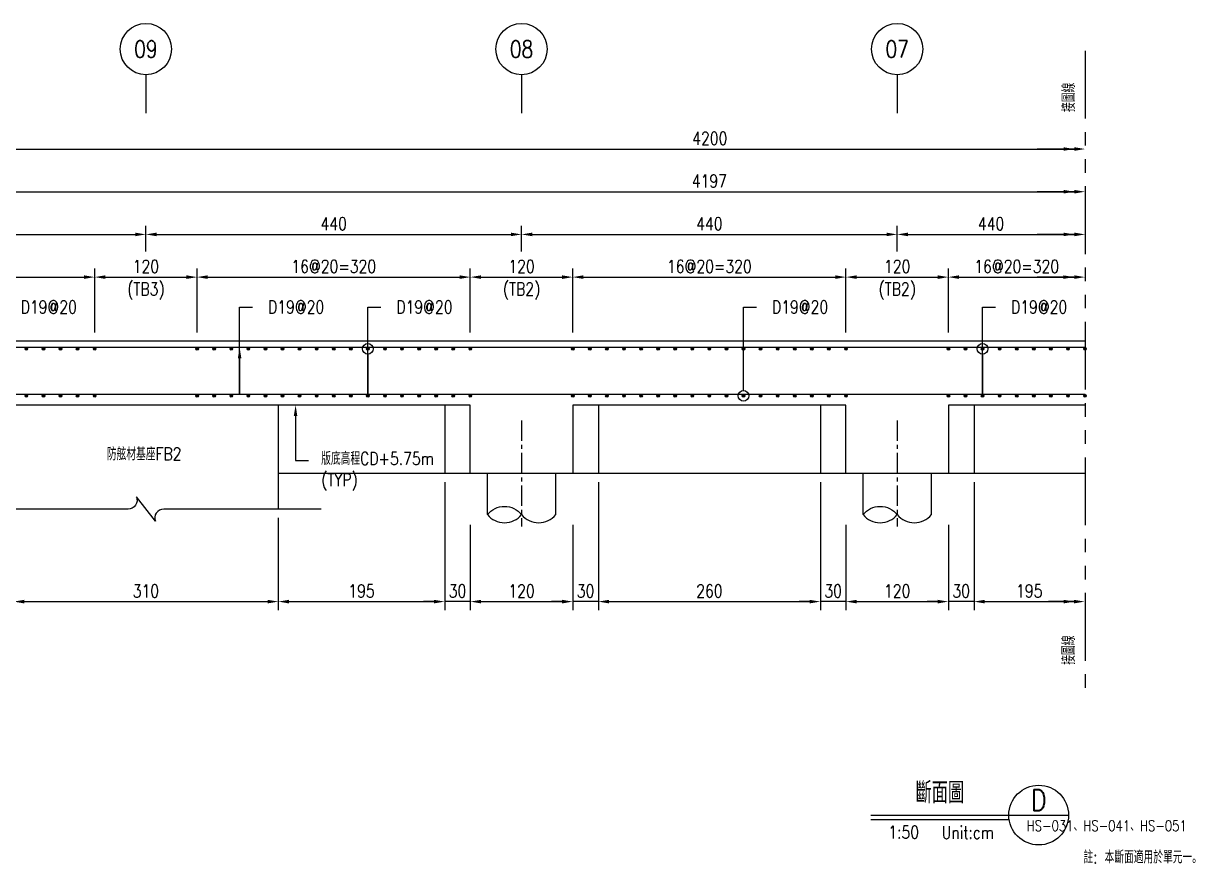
# Model space of a CAD drawing. Extents: x -791 to 13121, y -31587 to 2944.
# Drawn here: x 842 to 2214, y -5282 to -4298 of the extents above; entities that cross this region are included whole.
import ezdxf
from ezdxf import colors
from ezdxf.entities.mleader import LeaderData, LeaderLine
from ezdxf.enums import TextEntityAlignment as Align
from ezdxf.math import Vec2, Vec3

# ---------------------------------------------------------------- set-up
doc = ezdxf.new("R2010")
doc.units = 0
doc.header["$LTSCALE"] = 0.05
doc.linetypes.add('CENTER', pattern=[50.8, 31.75, -6.35, 6.35, -6.35])
doc.linetypes.add('PHANTOM', pattern=[63.5, 31.75, -6.35, 6.35, -6.35, 6.35, -6.35])
doc.layers.get('0').update_dxf_attribs({"linetype": 'CONTINUOUS'})
doc.layers.get('Defpoints').update_dxf_attribs({"linetype": 'CONTINUOUS'})
for name, color, linetype in [('HB_0', 7, 'CONTINUOUS'), ('HB_DIM', 1, 'CONTINUOUS'), ('HB_ReBar', 3, 'CONTINUOUS'), ('HB_SYMBOLS', 7, 'CONTINUOUS'), ('HB_TXT_CTEXT', 2, 'CONTINUOUS'), ('底圖', 7, 'CONTINUOUS')]:
    doc.layers.add(name, color=color, linetype=linetype)
doc.styles.get("Standard").update_dxf_attribs({"font": 'ROMANS.shx', "width": 0.8, "bigfont": 'lchinap.shx'})
doc.dimstyles.new('50cm', dxfattribs={"dimscale": 5, "dimtxt": 3, "dimasz": 2.5, "dimexe": 2, "dimexo": 2, "dimgap": 1, "dimtad": 1, "dimdsep": 46, "dimtxsty": 'Standard', "dimcen": 0, "dimclrt": 2, "dimadec": 0, "dimazin": 0, "dimtfac": 1, "dimtix": 1, "dimtmove": 2, "dimatfit": 3, "dimfxl": 0, "dimtolj": 1, "dimtzin": 0, "dimarcsym": 0})

# ---------------------------------------------------------------- blocks, each defined once
blk = doc.blocks.new('CA')
at = {"layer": 'HB_SYMBOLS', "color": 3, "linetype": 'Continuous'}
blk.add_line((0, 0), (14, 0), dxfattribs=at)
at = {"layer": 'HB_SYMBOLS', "color": 4, "linetype": 'Continuous'}
blk.add_circle((7, 0), 7, dxfattribs=at)
at = {"layer": 'HB_SYMBOLS', "color": 3, "linetype": 'Continuous', "width": 0.8}
blk.add_attdef('A', text='', height=5, dxfattribs=at).set_placement((7, 3.5), align=Align.MIDDLE)
at = {"layer": 'HB_SYMBOLS', "color": 1, "linetype": 'Continuous', "width": 0.8}
blk.add_attdef('HB2002', text='', height=2.5, dxfattribs=at).set_placement((7, -2.5), align=Align.MIDDLE)
blk = doc.blocks.new('gr_t')
at = {"layer": 'HB_SYMBOLS', "color": 4, "linetype": 'Continuous'}
blk.add_line((0, -6), (0, -15), dxfattribs=at)
blk.add_circle((0, 0), 6, dxfattribs=at)
at = {"layer": 'HB_SYMBOLS', "color": 4, "linetype": 'Continuous', "width": 0.8}
blk.add_attdef('A', text='', height=4.5, dxfattribs=at).set_placement((0, 0), align=Align.MIDDLE)
blk = doc.blocks.new('ReBarPoint')
at = {"layer": 'HB_0'}
h = blk.add_hatch(color=0, dxfattribs=at)
h.dxf.hatch_style = 1
edge = h.paths.add_edge_path()
edge.add_arc((0, 0), 1.5, 0, 360)
at = {"layer": 'HB_ReBar', "color": 0}
blk.add_circle((0, 0), 1.5, dxfattribs=at)
blk = doc.blocks.new('*D2550')
at = {"layer": 'Defpoints', "color": 0}
for p in [(-1255, -41.7), (-945, -41.7), (-945, -150)]:
    blk.add_point(p, dxfattribs=at)
at = {"layer": 'HB_DIM', "color": 0, "lineweight": -2}
for p, q in [((-1255, -51.7), (-1255, -160)), ((-945, -51.7), (-945, -160)), ((-1242.5, -150), (-957.5, -150))]:
    blk.add_line(p, q, dxfattribs=at)
at = {"layer": 'HB_DIM', "color": 0}
for points in [[(-1242.5, -147.9), (-1242.5, -152.1), (-1255, -150)], [(-957.5, -147.9), (-957.5, -152.1), (-945, -150)]]:
    blk.add_solid(points, dxfattribs=at)
at = {"layer": 'HB_DIM', "color": 2, "insert": (-1100, -137.5), "char_height": 15, "attachment_point": 5}
blk.add_mtext('\\A1;310', dxfattribs=at)
blk = doc.blocks.new('_DotBlank')
at = {"color": 0, "linetype": 'ByBlock', "lineweight": -2}
blk.add_line((-0.5, 0), (-1, 0), dxfattribs=at)
blk.add_circle((0, 0), 0.5, dxfattribs=at)
blk = doc.blocks.new('*D2551')
at = {"layer": 'Defpoints', "color": 0}
for p in [(0, 330), (-1669, 155), (0, 155)]:
    blk.add_point(p, dxfattribs=at)
at = {"layer": 'HB_DIM', "color": 0, "lineweight": -2}
for p, q in [((-1669, 165), (-1669, 340)), ((-1656.5, 330), (-12.5, 330))]:
    blk.add_line(p, q, dxfattribs=at)
at = {"layer": 'HB_DIM', "color": 0}
for points in [[(-1656.5, 332.1), (-1656.5, 327.9), (-1669, 330)], [(-12.5, 332.1), (-12.5, 327.9), (0, 330)]]:
    blk.add_solid(points, dxfattribs=at)
at = {"layer": 'HB_DIM', "color": 2, "insert": (-440, 342.5), "char_height": 15, "attachment_point": 5}
blk.add_mtext('\\A1;4197', dxfattribs=at)
blk = doc.blocks.new('*D2553')
at = {"layer": 'Defpoints', "color": 0}
for p in [(0, 380), (-1670, 155), (0, 155)]:
    blk.add_point(p, dxfattribs=at)
at = {"layer": 'HB_DIM', "color": 0, "lineweight": -2}
for p, q in [((-1670, 165), (-1670, 390)), ((-1657.5, 380), (-12.5, 380))]:
    blk.add_line(p, q, dxfattribs=at)
at = {"layer": 'HB_DIM', "color": 0}
for points in [[(-1657.5, 382.1), (-1657.5, 377.9), (-1670, 380)], [(-12.5, 382.1), (-12.5, 377.9), (0, 380)]]:
    blk.add_solid(points, dxfattribs=at)
at = {"layer": 'HB_DIM', "color": 2, "insert": (-439.5, 392.5), "char_height": 15, "attachment_point": 5}
blk.add_mtext('\\A1;4200', dxfattribs=at)
blk = doc.blocks.new('*D2554')
at = {"layer": 'Defpoints', "color": 0}
for p in [(-1100, 280), (-1540, 250), (-1100, 250)]:
    blk.add_point(p, dxfattribs=at)
at = {"layer": 'HB_DIM', "color": 0, "lineweight": -2}
for p, q in [((-1540, 260), (-1540, 290)), ((-1100, 260), (-1100, 290)), ((-1527.5, 280), (-1112.5, 280))]:
    blk.add_line(p, q, dxfattribs=at)
at = {"layer": 'HB_DIM', "color": 0}
for points in [[(-1527.5, 282.1), (-1527.5, 277.9), (-1540, 280)], [(-1112.5, 282.1), (-1112.5, 277.9), (-1100, 280)]]:
    blk.add_solid(points, dxfattribs=at)
at = {"layer": 'HB_DIM', "color": 2, "insert": (-1320, 292.5), "char_height": 15, "attachment_point": 5}
blk.add_mtext('\\A1;440', dxfattribs=at)
blk = doc.blocks.new('*D2555')
at = {"layer": 'Defpoints', "color": 0}
for p in [(-660, 280), (-1100, 250), (-660, 250)]:
    blk.add_point(p, dxfattribs=at)
at = {"layer": 'HB_DIM', "color": 0, "lineweight": -2}
for p, q in [((-1100, 260), (-1100, 290)), ((-660, 260), (-660, 290)), ((-1087.5, 280), (-672.5, 280))]:
    blk.add_line(p, q, dxfattribs=at)
at = {"layer": 'HB_DIM', "color": 0}
for points in [[(-1087.5, 282.1), (-1087.5, 277.9), (-1100, 280)], [(-672.5, 282.1), (-672.5, 277.9), (-660, 280)]]:
    blk.add_solid(points, dxfattribs=at)
at = {"layer": 'HB_DIM', "color": 2, "insert": (-880, 292.5), "char_height": 15, "attachment_point": 5}
blk.add_mtext('\\A1;440', dxfattribs=at)
blk = doc.blocks.new('*D2556')
at = {"layer": 'Defpoints', "color": 0}
for p in [(-220, 280), (-660, 250), (-220, 250)]:
    blk.add_point(p, dxfattribs=at)
at = {"layer": 'HB_DIM', "color": 0, "lineweight": -2}
for p, q in [((-660, 260), (-660, 290)), ((-220, 260), (-220, 290)), ((-647.5, 280), (-232.5, 280))]:
    blk.add_line(p, q, dxfattribs=at)
at = {"layer": 'HB_DIM', "color": 0}
for points in [[(-647.5, 282.1), (-647.5, 277.9), (-660, 280)], [(-232.5, 282.1), (-232.5, 277.9), (-220, 280)]]:
    blk.add_solid(points, dxfattribs=at)
at = {"layer": 'HB_DIM', "color": 2, "insert": (-440, 292.5), "char_height": 15, "attachment_point": 5}
blk.add_mtext('\\A1;440', dxfattribs=at)
blk = doc.blocks.new('*D2557')
at = {"layer": 'Defpoints', "color": 0}
for p in [(-1160, 230), (-1480, 155), (-1160, 155)]:
    blk.add_point(p, dxfattribs=at)
at = {"layer": 'HB_DIM', "color": 0, "lineweight": -2}
for p, q in [((-1480, 165), (-1480, 240)), ((-1160, 165), (-1160, 240)), ((-1467.5, 230), (-1172.5, 230))]:
    blk.add_line(p, q, dxfattribs=at)
at = {"layer": 'HB_DIM', "color": 0}
for points in [[(-1467.5, 232.1), (-1467.5, 227.9), (-1480, 230)], [(-1172.5, 232.1), (-1172.5, 227.9), (-1160, 230)]]:
    blk.add_solid(points, dxfattribs=at)
at = {"layer": 'HB_DIM', "color": 2, "insert": (-1320, 242.5), "char_height": 15, "attachment_point": 5}
blk.add_mtext('\\A1;16@20=320', dxfattribs=at)
blk = doc.blocks.new('*D2558')
at = {"layer": 'Defpoints', "color": 0}
for p in [(-720, 230), (-1040, 155), (-720, 155)]:
    blk.add_point(p, dxfattribs=at)
at = {"layer": 'HB_DIM', "color": 0, "lineweight": -2}
for p, q in [((-1040, 165), (-1040, 240)), ((-720, 165), (-720, 240)), ((-1027.5, 230), (-732.5, 230))]:
    blk.add_line(p, q, dxfattribs=at)
at = {"layer": 'HB_DIM', "color": 0}
for points in [[(-1027.5, 232.1), (-1027.5, 227.9), (-1040, 230)], [(-732.5, 232.1), (-732.5, 227.9), (-720, 230)]]:
    blk.add_solid(points, dxfattribs=at)
at = {"layer": 'HB_DIM', "color": 2, "insert": (-880, 242.5), "char_height": 15, "attachment_point": 5}
blk.add_mtext('\\A1;16@20=320', dxfattribs=at)
blk = doc.blocks.new('*D2559')
at = {"layer": 'Defpoints', "color": 0}
for p in [(-280, 230), (-600, 155), (-280, 155)]:
    blk.add_point(p, dxfattribs=at)
at = {"layer": 'HB_DIM', "color": 0, "lineweight": -2}
for p, q in [((-600, 165), (-600, 240)), ((-280, 165), (-280, 240)), ((-587.5, 230), (-292.5, 230))]:
    blk.add_line(p, q, dxfattribs=at)
at = {"layer": 'HB_DIM', "color": 0}
for points in [[(-587.5, 232.1), (-587.5, 227.9), (-600, 230)], [(-292.5, 232.1), (-292.5, 227.9), (-280, 230)]]:
    blk.add_solid(points, dxfattribs=at)
at = {"layer": 'HB_DIM', "color": 2, "insert": (-440, 242.5), "char_height": 15, "attachment_point": 5}
blk.add_mtext('\\A1;16@20=320', dxfattribs=at)
blk = doc.blocks.new('*D2560')
at = {"layer": 'Defpoints', "color": 0}
for p in [(0, 280), (-220, 250), (0, 155.6)]:
    blk.add_point(p, dxfattribs=at)
at = {"layer": 'HB_DIM', "color": 0, "lineweight": -2}
for p, q in [((-220, 260), (-220, 290)), ((-207.5, 280), (-12.5, 280))]:
    blk.add_line(p, q, dxfattribs=at)
at = {"layer": 'HB_DIM', "color": 0}
for points in [[(-207.5, 282.1), (-207.5, 277.9), (-220, 280)], [(-12.5, 282.1), (-12.5, 277.9), (0, 280)]]:
    blk.add_solid(points, dxfattribs=at)
at = {"layer": 'HB_DIM', "color": 2, "insert": (-110, 292.5), "char_height": 15, "attachment_point": 5}
blk.add_mtext('\\A1;440', dxfattribs=at)
blk = doc.blocks.new('*D2561')
at = {"layer": 'Defpoints', "color": 0}
for p in [(0, 230), (-160, 155), (0, 155)]:
    blk.add_point(p, dxfattribs=at)
at = {"layer": 'HB_DIM', "color": 0, "lineweight": -2}
for p, q in [((-160, 165), (-160, 240)), ((-147.5, 230), (-12.5, 230))]:
    blk.add_line(p, q, dxfattribs=at)
at = {"layer": 'HB_DIM', "color": 0}
for points in [[(-147.5, 232.1), (-147.5, 227.9), (-160, 230)], [(-12.5, 232.1), (-12.5, 227.9), (0, 230)]]:
    blk.add_solid(points, dxfattribs=at)
at = {"layer": 'HB_DIM', "color": 2, "insert": (-80, 242.5), "char_height": 15, "attachment_point": 5}
blk.add_mtext('\\A1;16@20=320', dxfattribs=at)
blk = doc.blocks.new('*D2563')
at = {"layer": 'Defpoints', "color": 0}
for p in [(-1040, 230), (-1160, 155), (-1040, 155)]:
    blk.add_point(p, dxfattribs=at)
at = {"layer": 'HB_DIM', "color": 0, "lineweight": -2}
for p, q in [((-1160, 165), (-1160, 240)), ((-1040, 165), (-1040, 240)), ((-1147.5, 230), (-1052.5, 230))]:
    blk.add_line(p, q, dxfattribs=at)
at = {"layer": 'HB_DIM', "color": 0}
for points in [[(-1147.5, 232.1), (-1147.5, 227.9), (-1160, 230)], [(-1052.5, 232.1), (-1052.5, 227.9), (-1040, 230)]]:
    blk.add_solid(points, dxfattribs=at)
at = {"layer": 'HB_DIM', "color": 2, "char_height": 15, "attachment_point": 5}
for s, insert in [('\\A1;120', (-1100, 242.5)), ('\\A1;(TB3)', (-1100, 213.6))]:
    blk.add_mtext(s, dxfattribs=dict(at, insert=insert))
blk = doc.blocks.new('*D2564')
at = {"layer": 'Defpoints', "color": 0}
for p in [(-600, 230), (-720, 155), (-600, 155)]:
    blk.add_point(p, dxfattribs=at)
at = {"layer": 'HB_DIM', "color": 0, "lineweight": -2}
for p, q in [((-720, 165), (-720, 240)), ((-600, 165), (-600, 240)), ((-707.5, 230), (-612.5, 230))]:
    blk.add_line(p, q, dxfattribs=at)
at = {"layer": 'HB_DIM', "color": 0}
for points in [[(-707.5, 232.1), (-707.5, 227.9), (-720, 230)], [(-612.5, 232.1), (-612.5, 227.9), (-600, 230)]]:
    blk.add_solid(points, dxfattribs=at)
at = {"layer": 'HB_DIM', "color": 2, "char_height": 15, "attachment_point": 5}
for s, insert in [('\\A1;120', (-660, 242.5)), ('\\A1;(TB2)', (-660, 213.6))]:
    blk.add_mtext(s, dxfattribs=dict(at, insert=insert))
blk = doc.blocks.new('*D2565')
at = {"layer": 'Defpoints', "color": 0}
for p in [(-160, 230), (-280, 155), (-160, 155)]:
    blk.add_point(p, dxfattribs=at)
at = {"layer": 'HB_DIM', "color": 0, "lineweight": -2}
for p, q in [((-280, 165), (-280, 240)), ((-160, 165), (-160, 240)), ((-267.5, 230), (-172.5, 230))]:
    blk.add_line(p, q, dxfattribs=at)
at = {"layer": 'HB_DIM', "color": 0}
for points in [[(-267.5, 232.1), (-267.5, 227.9), (-280, 230)], [(-172.5, 232.1), (-172.5, 227.9), (-160, 230)]]:
    blk.add_solid(points, dxfattribs=at)
at = {"layer": 'HB_DIM', "color": 2, "char_height": 15, "attachment_point": 5}
for s, insert in [('\\A1;120', (-220, 242.5)), ('\\A1;(TB2)', (-220, 213.6))]:
    blk.add_mtext(s, dxfattribs=dict(at, insert=insert))
blk = doc.blocks.new('80cm直樁')
at = {"layer": 'HB_0', "linetype": 'Continuous'}
for p, q in [((-40, -48.1), (-40, 0)), ((40, -48.1), (40, 0))]:
    blk.add_line(p, q, dxfattribs=at)
for points in [[(-40, -48.1, -0.48), (0, -48.1, 0.48), (40, -48.1, 0.48)], [(-40, -48.1, 0.48), (0, -48.1, 0.48)]]:
    blk.add_lwpolyline(points, format="xyb", dxfattribs=at)
at = {"layer": 'HB_DIM', "color": 1, "linetype": 'CENTER', "ltscale": 15}
blk.add_line((0, 62.2), (0, -62.2), dxfattribs=at)
blk = doc.blocks.new('*D2566')
at = {"layer": 'Defpoints', "color": 0}
for p in [(-720, -50), (-600, -50), (-600, -150)]:
    blk.add_point(p, dxfattribs=at)
at = {"layer": 'HB_DIM', "color": 0, "lineweight": -2}
for p, q in [((-720, -60), (-720, -160)), ((-600, -60), (-600, -160)), ((-707.5, -150), (-612.5, -150))]:
    blk.add_line(p, q, dxfattribs=at)
at = {"layer": 'HB_DIM', "color": 0}
for points in [[(-707.5, -147.9), (-707.5, -152.1), (-720, -150)], [(-612.5, -147.9), (-612.5, -152.1), (-600, -150)]]:
    blk.add_solid(points, dxfattribs=at)
at = {"layer": 'HB_DIM', "color": 2, "insert": (-660, -137.5), "char_height": 15, "attachment_point": 5}
blk.add_mtext('\\A1;120', dxfattribs=at)
blk = doc.blocks.new('*D2567')
at = {"layer": 'Defpoints', "color": 0}
for p in [(-750, 0), (-720, -50), (-750, -150)]:
    blk.add_point(p, dxfattribs=at)
at = {"layer": 'HB_DIM', "color": 0, "lineweight": -2}
for p, q in [((-750, -10), (-750, -160)), ((-720, -60), (-720, -160)), ((-762.5, -150), (-775, -150)), ((-720, -150), (-750, -150)), ((-707.5, -150), (-695, -150))]:
    blk.add_line(p, q, dxfattribs=at)
at = {"layer": 'HB_DIM', "color": 0}
for points in [[(-762.5, -147.9), (-762.5, -152.1), (-750, -150)], [(-707.5, -147.9), (-707.5, -152.1), (-720, -150)]]:
    blk.add_solid(points, dxfattribs=at)
at = {"layer": 'HB_DIM', "color": 2, "insert": (-735, -137.5), "char_height": 15, "attachment_point": 5}
blk.add_mtext('\\A1;30', dxfattribs=at)
blk = doc.blocks.new('*D2568')
at = {"layer": 'Defpoints', "color": 0}
for p in [(-570, 0), (-600, -50), (-600, -150)]:
    blk.add_point(p, dxfattribs=at)
at = {"layer": 'HB_DIM', "color": 0, "lineweight": -2}
for p, q in [((-570, -10), (-570, -160)), ((-600, -60), (-600, -160)), ((-612.5, -150), (-625, -150)), ((-570, -150), (-600, -150)), ((-557.5, -150), (-545, -150))]:
    blk.add_line(p, q, dxfattribs=at)
at = {"layer": 'HB_DIM', "color": 0}
for points in [[(-612.5, -147.9), (-612.5, -152.1), (-600, -150)], [(-557.5, -147.9), (-557.5, -152.1), (-570, -150)]]:
    blk.add_solid(points, dxfattribs=at)
at = {"layer": 'HB_DIM', "color": 2, "insert": (-585, -137.5), "char_height": 15, "attachment_point": 5}
blk.add_mtext('\\A1;30', dxfattribs=at)
blk = doc.blocks.new('*D2569')
at = {"layer": 'Defpoints', "color": 0}
for p in [(-280, -50), (-160, -50), (-160, -150)]:
    blk.add_point(p, dxfattribs=at)
at = {"layer": 'HB_DIM', "color": 0, "lineweight": -2}
for p, q in [((-280, -60), (-280, -160)), ((-160, -60), (-160, -160)), ((-267.5, -150), (-172.5, -150))]:
    blk.add_line(p, q, dxfattribs=at)
at = {"layer": 'HB_DIM', "color": 0}
for points in [[(-267.5, -147.9), (-267.5, -152.1), (-280, -150)], [(-172.5, -147.9), (-172.5, -152.1), (-160, -150)]]:
    blk.add_solid(points, dxfattribs=at)
at = {"layer": 'HB_DIM', "color": 2, "insert": (-220, -137.5), "char_height": 15, "attachment_point": 5}
blk.add_mtext('\\A1;120', dxfattribs=at)
blk = doc.blocks.new('*D2570')
at = {"layer": 'Defpoints', "color": 0}
for p in [(-310, 0), (-280, -50), (-310, -150)]:
    blk.add_point(p, dxfattribs=at)
at = {"layer": 'HB_DIM', "color": 0, "lineweight": -2}
for p, q in [((-310, -10), (-310, -160)), ((-280, -60), (-280, -160)), ((-322.5, -150), (-335, -150)), ((-280, -150), (-310, -150)), ((-267.5, -150), (-255, -150))]:
    blk.add_line(p, q, dxfattribs=at)
at = {"layer": 'HB_DIM', "color": 0}
for points in [[(-322.5, -147.9), (-322.5, -152.1), (-310, -150)], [(-267.5, -147.9), (-267.5, -152.1), (-280, -150)]]:
    blk.add_solid(points, dxfattribs=at)
at = {"layer": 'HB_DIM', "color": 2, "insert": (-295, -137.5), "char_height": 15, "attachment_point": 5}
blk.add_mtext('\\A1;30', dxfattribs=at)
blk = doc.blocks.new('*D2571')
at = {"layer": 'Defpoints', "color": 0}
for p in [(-130, 0), (-160, -50), (-160, -150)]:
    blk.add_point(p, dxfattribs=at)
at = {"layer": 'HB_DIM', "color": 0, "lineweight": -2}
for p, q in [((-130, -10), (-130, -160)), ((-160, -60), (-160, -160)), ((-172.5, -150), (-185, -150)), ((-130, -150), (-160, -150)), ((-117.5, -150), (-105, -150))]:
    blk.add_line(p, q, dxfattribs=at)
at = {"layer": 'HB_DIM', "color": 0}
for points in [[(-172.5, -147.9), (-172.5, -152.1), (-160, -150)], [(-117.5, -147.9), (-117.5, -152.1), (-130, -150)]]:
    blk.add_solid(points, dxfattribs=at)
at = {"layer": 'HB_DIM', "color": 2, "insert": (-145, -137.5), "char_height": 15, "attachment_point": 5}
blk.add_mtext('\\A1;30', dxfattribs=at)
blk = doc.blocks.new('*D2572')
at = {"layer": 'Defpoints', "color": 0}
for p in [(-570, 0), (-310, 0), (-310, -150)]:
    blk.add_point(p, dxfattribs=at)
at = {"layer": 'HB_DIM', "color": 0, "lineweight": -2}
for p, q in [((-570, -10), (-570, -160)), ((-310, -10), (-310, -160)), ((-557.5, -150), (-322.5, -150))]:
    blk.add_line(p, q, dxfattribs=at)
at = {"layer": 'HB_DIM', "color": 0}
for points in [[(-557.5, -147.9), (-557.5, -152.1), (-570, -150)], [(-322.5, -147.9), (-322.5, -152.1), (-310, -150)]]:
    blk.add_solid(points, dxfattribs=at)
at = {"layer": 'HB_DIM', "color": 2, "insert": (-440, -137.5), "char_height": 15, "attachment_point": 5}
blk.add_mtext('\\A1;260', dxfattribs=at)
blk = doc.blocks.new('*D2573')
at = {"layer": 'Defpoints', "color": 0}
for p in [(-750, 0), (-945, -41.7), (-750, -150)]:
    blk.add_point(p, dxfattribs=at)
at = {"layer": 'HB_DIM', "color": 0, "lineweight": -2}
for p, q in [((-750, -10), (-750, -160)), ((-945, -51.7), (-945, -160)), ((-932.5, -150), (-762.5, -150))]:
    blk.add_line(p, q, dxfattribs=at)
at = {"layer": 'HB_DIM', "color": 0}
for points in [[(-932.5, -147.9), (-932.5, -152.1), (-945, -150)], [(-762.5, -147.9), (-762.5, -152.1), (-750, -150)]]:
    blk.add_solid(points, dxfattribs=at)
at = {"layer": 'HB_DIM', "color": 2, "insert": (-847.5, -137.5), "char_height": 15, "attachment_point": 5}
blk.add_mtext('\\A1;195', dxfattribs=at)
blk = doc.blocks.new('*D2578')
at = {"layer": 'Defpoints', "color": 0}
for p in [(-130, 0), (-0.6, 0), (-0.6, -150)]:
    blk.add_point(p, dxfattribs=at)
at = {"layer": 'HB_DIM', "color": 0, "lineweight": -2}
for p, q in [((-130, -10), (-130, -160)), ((-117.5, -150), (-13.1, -150))]:
    blk.add_line(p, q, dxfattribs=at)
at = {"layer": 'HB_DIM', "color": 0}
for points in [[(-117.5, -147.9), (-117.5, -152.1), (-130, -150)], [(-13.1, -147.9), (-13.1, -152.1), (-0.6, -150)]]:
    blk.add_solid(points, dxfattribs=at)
at = {"layer": 'HB_DIM', "color": 2, "insert": (-65.3, -137.5), "char_height": 15, "attachment_point": 5}
blk.add_mtext('\\A1;195', dxfattribs=at)
blk = doc.blocks.new('斷面圖D左')
at = {"layer": 'HB_0', "color": 4}
blk.add_line((0, 155), (-1669, 155), dxfattribs=at)
at = {"layer": 'HB_0', "color": 7}
for p, q in [((-750, 80), (-750, 0)), ((-570, 80), (-570, 0)), ((-310, 80), (-310, 0)), ((-130, 80), (-130, 0))]:
    blk.add_line(p, q, dxfattribs=at)
at = {"layer": 'HB_0', "color": 4}
blk.add_lwpolyline([(0, 80), (-160, 80), (-160, 0), (-280, 0), (-280, 80), (-600, 80), (-600, 0), (-720, 0), (-720, 80), (-1480, 80), (-1480, 0), (-1669, 0)], dxfattribs=at)
at = {"layer": 'HB_0'}
for points in [[(-945, 80), (-945, -41.657)], [(0, 0), (-944, 0)]]:
    blk.add_lwpolyline(points, dxfattribs=at)
at = {"layer": 'HB_DIM', "color": 4, "linetype": 'PHANTOM', "ltscale": 50}
blk.add_line((0, 495.157), (0, -256.27), dxfattribs=at)
at = {"layer": 'HB_DIM', "linetype": 'Continuous'}
blk.add_lwpolyline([(-894.538, -41.657), (-1079.166, -41.657, 0.52947275), (-1088.886, -55.959), (-1111.114, -27.356, -0.53281519), (-1120.834, -41.657), (-1326.979, -41.657)], format="xyb", dxfattribs=at)
at = {"layer": 'HB_ReBar'}
for points in [[(0, 147.5), (-1540, 147.5)], [(0, 92.5), (-1540, 92.5)]]:
    blk.add_lwpolyline(points, dxfattribs=at)
at = {"layer": 'HB_0'}
for p in [(-660, 0), (-220, 0)]:
    blk.add_blockref('80cm直樁', p, dxfattribs=at)
at = {"layer": 'HB_ReBar'}
for p in [(-1240, 146), (-1220, 146), (-1200, 146), (-1180, 146), (-1160, 146), (-1040, 146), (-1020, 146), (-1000, 146), (-980, 146), (-960, 146), (-940, 146), (-920, 146), (-900, 146), (-880, 146), (-860, 146), (-840, 146), (-820, 146), (-800, 146), (-780, 146), (-760, 146), (-740, 146), (-720, 146), (-600, 146), (-580, 146), (-560, 146), (-540, 146), (-520, 146), (-500, 146), (-480, 146), (-460, 146), (-440, 146), (-420, 146), (-400, 146), (-380, 146), (-360, 146), (-340, 146), (-320, 146), (-300, 146), (-280, 146), (-160, 146), (-140, 146), (-120, 146), (-100, 146), (-80, 146), (-60, 146), (-40, 146), (-20, 146), (0, 146), (-1240, 91), (-1220, 91), (-1200, 91), (-1180, 91), (-1160, 91), (-1040, 91), (-1020, 91), (-1000, 91), (-980, 91), (-960, 91), (-940, 91), (-920, 91), (-900, 91), (-880, 91), (-860, 91), (-840, 91), (-820, 91), (-800, 91), (-780, 91), (-760, 91), (-740, 91), (-720, 91), (-600, 91), (-580, 91), (-560, 91), (-540, 91), (-520, 91), (-500, 91), (-480, 91), (-460, 91), (-440, 91), (-420, 91), (-400, 91), (-380, 91), (-360, 91), (-340, 91), (-320, 91), (-300, 91), (-280, 91), (-160, 91), (-140, 91), (-120, 91), (-100, 91), (-80, 91), (-60, 91), (-40, 91), (-20, 91), (0, 91)]:
    blk.add_blockref('ReBarPoint', p, dxfattribs=at)
at = {"layer": '底圖'}
ref = blk.add_blockref('gr_t', (-1100, 497.059), dxfattribs=dict(at, xscale=5, yscale=5, zscale=5))
ref.add_attrib('A', '09', dxfattribs={"layer": 'HB_SYMBOLS', "color": 4, "linetype": 'Continuous', "height": 20, "width": 0.8}).set_placement((-1100, 497.059), align=Align.MIDDLE)
ref = blk.add_blockref('gr_t', (-660, 497.059), dxfattribs=dict(at, xscale=5, yscale=5, zscale=5))
ref.add_attrib('A', '08', dxfattribs={"layer": 'HB_SYMBOLS', "color": 4, "linetype": 'Continuous', "height": 20, "width": 0.8}).set_placement((-660, 497.059), align=Align.MIDDLE)
ref = blk.add_blockref('gr_t', (-220, 497.059), dxfattribs=dict(at, xscale=5, yscale=5, zscale=5))
ref.add_attrib('A', '07', dxfattribs={"layer": 'HB_SYMBOLS', "color": 4, "linetype": 'Continuous', "height": 20, "width": 0.8}).set_placement((-220, 497.059), align=Align.MIDDLE)
at = {"layer": 'HB_0', "color": 2, "linetype": 'Continuous', "width": 0.8}
blk.add_text('防舷材基座FB2', height=15, dxfattribs=at).set_placement((-1102.04, 23.777), align=Align.MIDDLE)
at = {"layer": 'HB_TXT_CTEXT', "linetype": 'Continuous', "width": 0.8}
for p in [(-20, 440.534, 0), (-20.015, -206.83, 0)]:
    blk.add_text('接圖線', height=15, rotation=90, dxfattribs=at).set_placement(p, align=Align.MIDDLE)
at = {"layer": 'HB_DIM'}
for base, p1, text, picture, middle in [((0, 380), (-1670, 155), '4200', '*D2553', (-439.52, 392.5)), ((0, 330), (-1669, 155), '4197', '*D2551', (-440.02, 342.5))]:
    dim = blk.add_linear_dim(base=base, p1=p1, p2=(0, 154.996), text=text, dimstyle='50cm', override={"dimse2": 1}, dxfattribs=at)
    dim.commit()
    dim.dimension.update_dxf_attribs({"geometry": picture, "text_midpoint": middle, "dimtype": 160})
for base, p1, p2, picture, middle in [((-1100, 280), (-1540, 250), (-1100, 250), '*D2554', (-1320, 292.5)), ((-660, 280), (-1100, 250), (-660, 250), '*D2555', (-880, 292.5)), ((-220, 280), (-660, 250), (-220, 250), '*D2556', (-440, 292.5)), ((-750, -150), (-945, -41.657), (-750, 0), '*D2573', (-847.5, -137.5)), ((-750, -150), (-720, -50), (-750, 0), '*D2567', (-735, -137.5)), ((-600, -150), (-570, 0), (-600, -50), '*D2568', (-585, -137.5)), ((-310, -150), (-570, 0), (-310, 0), '*D2572', (-440, -137.5)), ((-310, -150), (-280, -50), (-310, 0), '*D2570', (-295, -137.5)), ((-160, -150), (-130, 0), (-160, -50), '*D2571', (-145, -137.5)), ((-945, -150), (-1255, -41.657), (-945, -41.657), '*D2550', (-1100, -137.5)), ((-600, -150), (-720, -50), (-600, -50), '*D2566', (-660, -137.5)), ((-160, -150), (-280, -50), (-160, -50), '*D2569', (-220, -137.5))]:
    dim = blk.add_linear_dim(base=base, p1=p1, p2=p2, dimstyle='50cm', dxfattribs=at)
    dim.commit()
    dim.dimension.update_dxf_attribs({"geometry": picture, "text_midpoint": middle})
for base, p1, p2, text, picture, middle in [((0, 279.996), (-220, 250), (0, 155.605), '440', '*D2560', (-110, 292.496)), ((0, 229.996), (-160, 154.996), (0, 155), '16@20=320', '*D2561', (-80, 242.496)), ((-0.555, -150), (-130, 0), (-0.555, 0), '195', '*D2578', (-65.278, -137.5))]:
    dim = blk.add_linear_dim(base=base, p1=p1, p2=p2, text=text, dimstyle='50cm', override={"dimse2": 1}, dxfattribs=at)
    dim.commit()
    dim.dimension.update_dxf_attribs({"geometry": picture, "text_midpoint": middle})
for base, p1, p2, text, picture, middle in [((-1160, 230), (-1480, 155), (-1160, 155), '16@20=<>', '*D2557', (-1320, 242.5)), ((-1040, 230), (-1160, 155), (-1040, 155), '<>\\X(TB3)', '*D2563', (-1100, 230)), ((-720, 230), (-1040, 155), (-720, 155), '16@20=<>', '*D2558', (-880, 242.5)), ((-600, 230), (-720, 155), (-600, 155), '<>\\X(TB2)', '*D2564', (-660, 230)), ((-280, 230), (-600, 155), (-280, 155), '16@20=<>', '*D2559', (-440, 242.5)), ((-160, 230), (-280, 155), (-160, 155), '<>\\X(TB2)', '*D2565', (-220, 230))]:
    dim = blk.add_linear_dim(base=base, p1=p1, p2=p2, text=text, dimstyle='50cm', dxfattribs=at)
    dim.commit()
    dim.dimension.update_dxf_attribs({"geometry": picture, "text_midpoint": middle})
for points in [[(-12.5, 379.996), (-55.924, 379.996)], [(-12.5, 329.996), (-55.924, 329.996)], [(-12.5, 279.996), (-55.924, 279.996)], [(-12.919, 229.996), (-55.924, 229.996)], [(-12.5, -150), (-42.83, -150)]]:
    blk.add_leader(points, dimstyle='50cm', override={"dimse2": 1}, dxfattribs=at)
ml = blk.add_multileader_mtext('Standard', dxfattribs=at)
ml.set_content('D19@20', color=2)
ml.set_leader_properties(color=1)
ml.set_arrow_properties(name='DOTBLANK')
ml.build(insert=Vec2(0, 0))
ml.multileader.update_dxf_attribs({"dogleg_length": 3, "arrow_head_size": 12.5, "scale": 5})
ctx = ml.context
ctx.base_point, ctx.scale, ctx.char_height, ctx.arrow_head_size, ctx.landing_gap_size, ctx.plane_origin = Vec3(-1265, 195), 5, 15, 12.5, 15, Vec3(-1280, 146)
ctx.text_align_type = 2
notes = []
notes.append((ctx, [(0, (1, 1, 0), (-1280, 195), (1, 0), 15, [(1, [(-1280, 146), (-1280, 91)], 0, [])])]))
ctx.mtext.insert, ctx.mtext.alignment, ctx.mtext.flow_direction = Vec3(-1180.857, 202.5), 3, 5
ml = blk.add_multileader_mtext('Standard', dxfattribs=at)
ml.set_content('D19@20', color=2)
ml.set_leader_properties(color=1)
ml.build(insert=Vec2(0, 0))
ml.multileader.update_dxf_attribs({"dogleg_length": 3, "arrow_head_size": 12.5, "scale": 5})
ctx = ml.context
ctx.base_point, ctx.scale, ctx.char_height, ctx.arrow_head_size, ctx.landing_gap_size, ctx.plane_origin = Vec3(-975.217, 195), 5, 15, 12.5, 15, Vec3(-990.217, 146)
ctx.text_align_type = 2
notes.append((ctx, [(0, (1, 1, 0), (-990.217, 195), (1, 0), 15, [(0, [(-990.217, 147.5), (-990.217, 92.5)], 0, [])])]))
ctx.mtext.insert, ctx.mtext.alignment, ctx.mtext.flow_direction = Vec3(-891.074, 202.5), 3, 5
ml = blk.add_multileader_mtext('Standard', dxfattribs=at)
ml.set_content('D19@20', color=2)
ml.set_leader_properties(color=1)
ml.set_arrow_properties(name='DOTBLANK')
ml.build(insert=Vec2(0, 0))
ml.multileader.update_dxf_attribs({"dogleg_length": 3, "arrow_head_size": 12.5, "scale": 5})
ctx = ml.context
ctx.base_point, ctx.scale, ctx.char_height, ctx.arrow_head_size, ctx.landing_gap_size, ctx.plane_origin = Vec3(-825, 195), 5, 15, 12.5, 15, Vec3(-840, 146)
ctx.text_align_type = 2
notes.append((ctx, [(0, (1, 1, 0), (-840, 195), (1, 0), 15, [(1, [(-840, 146), (-840, 91)], 0, [])])]))
ctx.mtext.insert, ctx.mtext.alignment, ctx.mtext.flow_direction = Vec3(-740.857, 202.5), 3, 5
ml = blk.add_multileader_mtext('Standard', dxfattribs=at)
ml.set_content('D19@20', color=2)
ml.set_leader_properties(color=1)
ml.set_arrow_properties(name='DOTBLANK')
ml.build(insert=Vec2(0, 0))
ml.multileader.update_dxf_attribs({"dogleg_length": 3, "arrow_head_size": 12.5, "scale": 5})
ctx = ml.context
ctx.base_point, ctx.scale, ctx.char_height, ctx.arrow_head_size, ctx.landing_gap_size, ctx.plane_origin = Vec3(-385, 195), 5, 15, 12.5, 15, Vec3(-400, 131.5)
ctx.text_align_type = 2
notes.append((ctx, [(0, (1, 1, 0), (-400, 195), (1, 0), 15, [(1, [(-400, 91), (-400, 146)], 0, [])])]))
ctx.mtext.insert, ctx.mtext.alignment, ctx.mtext.flow_direction = Vec3(-300.857, 202.5), 3, 5
ml = blk.add_multileader_mtext('Standard', dxfattribs=at)
ml.set_content('D19@20', color=2)
ml.set_leader_properties(color=1)
ml.set_arrow_properties(name='DOTBLANK')
ml.build(insert=Vec2(0, 0))
ml.multileader.update_dxf_attribs({"dogleg_length": 3, "arrow_head_size": 12.5, "scale": 5})
ctx = ml.context
ctx.base_point, ctx.scale, ctx.char_height, ctx.arrow_head_size, ctx.landing_gap_size, ctx.plane_origin = Vec3(-105, 195), 5, 15, 12.5, 15, Vec3(-120, 146)
ctx.text_align_type = 2
notes.append((ctx, [(0, (1, 1, 0), (-120, 195), (1, 0), 15, [(1, [(-120, 146), (-120, 91)], 0, [])])]))
ctx.mtext.insert, ctx.mtext.alignment, ctx.mtext.flow_direction = Vec3(-20.857, 202.5), 3, 5
ml = blk.add_multileader_mtext('Standard', dxfattribs=at)
ml.set_content('版底高程CD+5.75m\\P(TYP)', color=2)
ml.set_leader_properties(color=1)
ml.build(insert=Vec2(0, 0))
ml.multileader.update_dxf_attribs({"dogleg_length": 3, "arrow_head_size": 12.5, "scale": 5})
ctx = ml.context
ctx.base_point, ctx.scale, ctx.char_height, ctx.arrow_head_size, ctx.landing_gap_size, ctx.plane_origin = Vec3(-909.688, 15.111), 5, 15, 12.5, 15, Vec3(-924.688, -36.283)
notes.append((ctx, [(0, (1, 1, 0), (-924.688, 15.111), (1, 0), 15, [(0, [(-924.688, 80)], 0, [])])]))
ctx.mtext.insert, ctx.mtext.flow_direction = Vec3(-894.688, 25.111), 5
for ctx, leaders in notes:
    for number, flags, end, landing, length, lines in leaders:
        leader = LeaderData()
        leader.index, (leader.has_last_leader_line, leader.has_dogleg_vector, leader.attachment_direction) = number, flags
        leader.last_leader_point, leader.dogleg_vector, leader.dogleg_length = Vec3(end), Vec3(landing), length
        for number, points, colour, breaks in lines:
            line = LeaderLine()
            line.index, line.vertices, line.color, line.breaks = number, Vec3.list(points), colors.encode_raw_color(colour), breaks
            leader.lines.append(line)
        ctx.leaders.append(leader)

msp = doc.modelspace()

# ---------------------------------------------------------------- linework, layer by layer
at = {"layer": 'HB_TXT_CTEXT', "color": 3, "linetype": 'Continuous'}
msp.add_line((1834.241, -5225), (1995.759, -5225), dxfattribs=at)
at = {"layer": 'HB_TXT_CTEXT', "color": 1, "linetype": 'Continuous'}
msp.add_line((1834.241, -5230), (1996.118, -5230), dxfattribs=at)

# ---------------------------------------------------------------- block references
at = {"layer": 'HB_0', "color": 4}
msp.add_blockref('斷面圖D左', (2085, -4825), dxfattribs=at)
at = {"layer": 'HB_TXT_CTEXT', "linetype": 'Continuous'}
ref = msp.add_blockref('CA', (1995.759, -5225), dxfattribs=dict(at, xscale=4.99999875465619, yscale=4.99999875465619, zscale=4.99999875465619))
ref.add_attrib('HB2002', 'HS-031、HS-041、HS-051', dxfattribs={"layer": 'HB_SYMBOLS', "color": 1, "linetype": 'Continuous', "height": 12.5, "width": 0.8}).set_placement((2110.419, -5237.5), align=Align.MIDDLE)
ref.add_attrib('A', 'D', dxfattribs={"layer": 'HB_SYMBOLS', "color": 3, "linetype": 'Continuous', "height": 25, "width": 0.8}).set_placement((2030.759, -5207.5), align=Align.MIDDLE)

# ---------------------------------------------------------------- texts
at = {"layer": 'HB_0', "color": 2, "linetype": 'Continuous', "width": 0.8}
for s, p in [('1:50', (1872.618, -5245)), ('Unit:cm', (1947.672, -5245))]:
    msp.add_text(s, height=15, dxfattribs=at).set_placement(p, align=Align.MIDDLE)
msp.add_text('註: 本斷面適用於單元一。', height=15, dxfattribs=at).set_placement((2083.14, -5274.155), align=Align.MIDDLE_LEFT)
at = {"layer": 'HB_TXT_CTEXT', "color": 3, "linetype": 'Continuous', "width": 0.8}
msp.add_text('斷面圖', height=25.0001, dxfattribs=at).set_placement((1915, -5197.5), align=Align.MIDDLE)

doc.saveas('drawing.dxf')
